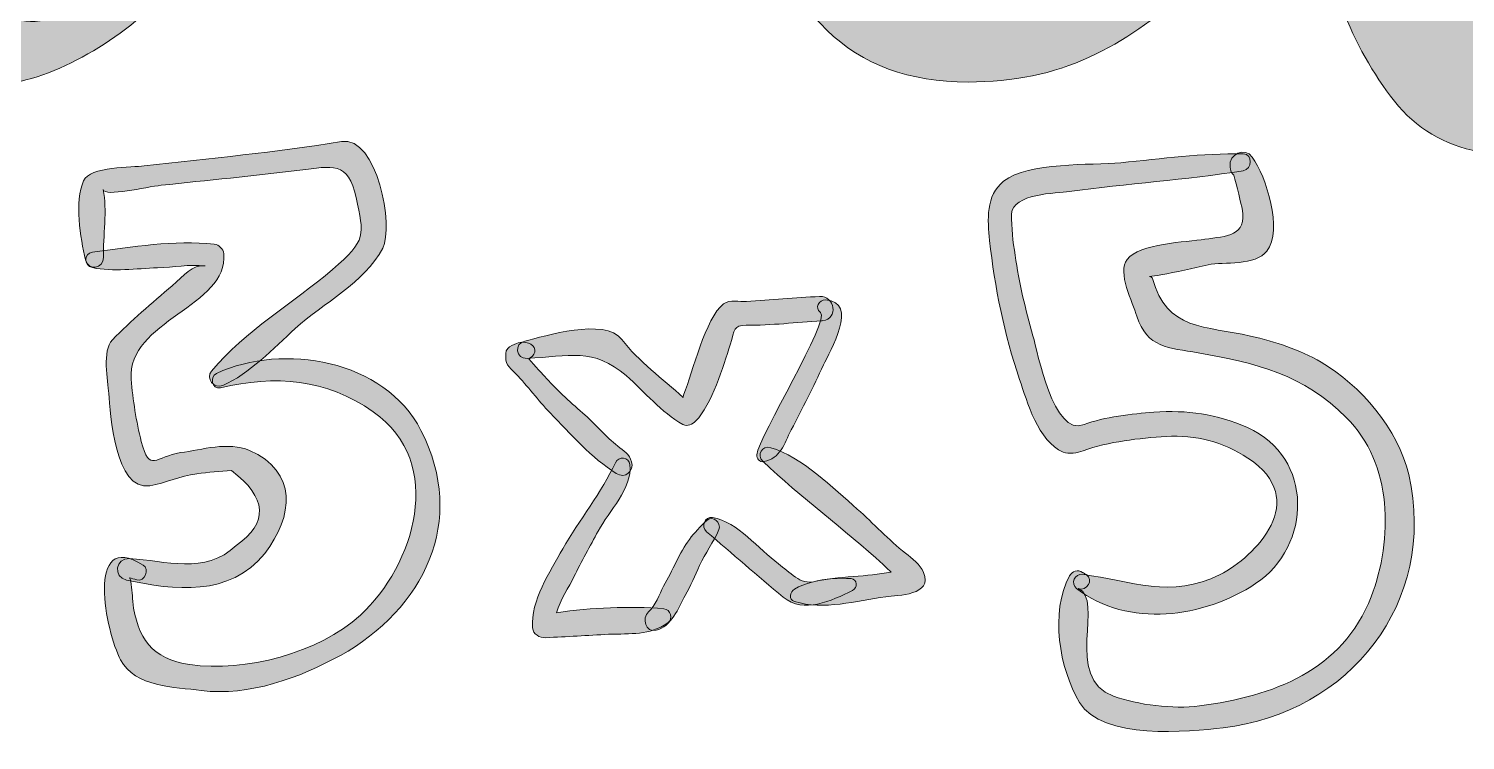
# Model space of a CAD drawing. Header units: inches. Extents: x 28 to 600, y -597 to -153.
# Drawn here: x 256.9 to 435.9, y -596.9 to -508.2 of the extents above; entities that cross this region are included whole.
import ezdxf

# ---------------------------------------------------------------- set-up
doc = ezdxf.new("R2010")
doc.units = ezdxf.units.IN
doc.header["$MEASUREMENT"] = 0
doc.layers.add('Layer 1', color=7, linetype='Continuous')

# ---------------------------------------------------------------- blocks, each defined once
blk = doc.blocks.new('block 3')
at = {"layer": 'Layer 1', "true_color": 0x273883}
h = blk.add_hatch(color=177, dxfattribs=at)
h.dxf.hatch_style = 2
edge = h.paths.add_edge_path()
edge.add_spline(control_points=[(295.83, -522.29), (287.72, -523.63), (279.41, -524.4), (271.24, -525.34), (269.85, -525.49), (264.43, -525.42), (263.69, -527.18), (262.58, -529.8), (263.26, -534.3), (263.94, -537.03), (264.29, -538.43), (266.18, -538.18), (266.16, -536.74), (266.11, -534.14), (266.68, -530.77), (266.14, -528.28), (266.35, -529.22), (271.47, -527.96), (273.37, -527.75), (279.14, -527.12), (284.9, -526.58), (290.65, -525.86), (294.68, -525.36), (296.7, -524.72), (297.66, -529.27), (298.64, -533.97), (299.04, -534.55), (294.73, -538.24), (289.82, -542.45), (283.82, -545.9), (279.65, -550.9), (278.88, -551.82), (279.98, -553.16), (281.04, -552.7), (284.32, -551.3), (287.44, -548.01), (290.07, -545.61), (293.56, -542.41), (298.71, -539.94), (300.99, -535.58), (302.37, -532.95), (300.35, -521.55), (295.83, -522.29)], knot_values=[0, 0, 0, 0, 1, 1, 1, 2, 2, 2, 3, 3, 3, 4, 4, 4, 5, 5, 5, 6, 6, 6, 7, 7, 7, 8, 8, 8, 9, 9, 9, 10, 10, 10, 11, 11, 11, 12, 12, 12, 13, 13, 13, 14, 14, 14, 14], degree=3, periodic=1)
h = blk.add_hatch(color=177, dxfattribs=at)
h.dxf.hatch_style = 2
edge = h.paths.add_edge_path()
edge.add_spline(control_points=[(284.37, -560.8), (281.75, -559.68), (278.44, -560.71), (275.79, -561.08), (272.65, -561.52), (271.93, -563.72), (270.89, -559.69), (270.25, -557.17), (269.84, -554.51), (269.63, -551.92), (269.04, -544.71), (281.85, -542.77), (281.17, -536.28), (281.11, -535.68), (280.59, -535.15), (279.99, -535.09), (274.92, -534.57), (269.8, -535.42), (264.79, -536.09), (263.67, -536.24), (263.74, -537.79), (264.79, -538.01), (267.4, -538.55), (270.25, -538.11), (272.91, -538.04), (274.93, -537.98), (276.8, -537.57), (278.85, -537.8), (277.17, -537.61), (276.26, -538.97), (274.74, -540.26), (272.2, -542.43), (269.61, -544.61), (267.28, -547.01), (265.97, -548.36), (266.73, -552.1), (266.85, -553.72), (267.03, -556.09), (267.57, -565.94), (271.95, -565.21), (273.96, -564.87), (275.73, -563.97), (277.8, -563.72), (279.24, -563.51), (280.69, -563.38), (282.15, -563.32), (286.57, -566.7), (286.76, -569.82), (282.73, -572.66), (278.76, -576.37), (273.95, -574.51), (269.42, -574.29), (267.68, -574.2), (267.33, -576.6), (269.05, -576.97), (274.89, -578.23), (281.99, -579.09), (286.27, -573.64), (289.88, -569.05), (290.39, -563.37), (284.37, -560.8)], knot_values=[0, 0, 0, 0, 1, 1, 1, 2, 2, 2, 3, 3, 3, 4, 4, 4, 5, 5, 5, 6, 6, 6, 7, 7, 7, 8, 8, 8, 9, 9, 9, 10, 10, 10, 11, 11, 11, 12, 12, 12, 13, 13, 13, 14, 14, 14, 15, 15, 15, 16, 16, 16, 17, 17, 17, 18, 18, 18, 19, 19, 19, 20, 20, 20, 20], degree=3, periodic=1)
h = blk.add_hatch(color=177, dxfattribs=at)
h.dxf.hatch_style = 2
edge = h.paths.add_edge_path()
edge.add_spline(control_points=[(305.75, -558.3), (301.2, -549.47), (288.57, -547.35), (280.28, -551.2), (279.36, -551.62), (279.7, -553.24), (280.77, -552.99), (287.58, -551.4), (293.9, -551.83), (299.81, -555.99), (308.91, -562.4), (304.92, -575.14), (298.2, -581.33), (293.01, -586.11), (283.77, -588.46), (276.94, -587.5), (272.23, -586.85), (270.36, -584.16), (269.82, -579.63), (269.79, -578.68), (269.69, -577.73), (269.51, -576.8), (269.5, -576.76), (269.45, -576.72), (269.42, -576.69), (269.67, -576.76), (269.95, -576.84), (270.34, -576.94), (271.33, -577.2), (271.97, -575.63), (271.11, -575.09), (263.82, -570.53), (266.5, -583.55), (268.3, -586.9), (270.15, -590.35), (275.03, -590.3), (278.37, -590.73), (284.32, -591.5), (290.63, -589.15), (295.7, -586.36), (306.06, -580.65), (311.57, -569.59), (305.75, -558.3)], knot_values=[0, 0, 0, 0, 1, 1, 1, 2, 2, 2, 3, 3, 3, 4, 4, 4, 5, 5, 5, 6, 6, 6, 7, 7, 7, 8, 8, 8, 9, 9, 9, 10, 10, 10, 11, 11, 11, 12, 12, 12, 13, 13, 13, 14, 14, 14, 14], degree=3, periodic=1)
at = {"layer": 'Layer 1', "lineweight": 0}
for points, knots in [([(295.83, -522.29), (287.72, -523.63), (279.41, -524.4), (271.24, -525.34), (269.85, -525.49), (264.43, -525.42), (263.69, -527.18), (262.58, -529.8), (263.26, -534.3), (263.94, -537.03), (264.29, -538.43), (266.18, -538.18), (266.16, -536.74), (266.11, -534.14), (266.68, -530.77), (266.14, -528.28), (266.35, -529.22), (271.47, -527.96), (273.37, -527.75), (279.14, -527.12), (284.9, -526.58), (290.65, -525.86), (294.68, -525.36), (296.7, -524.72), (297.66, -529.27), (298.64, -533.97), (299.04, -534.55), (294.73, -538.24), (289.82, -542.45), (283.82, -545.9), (279.65, -550.9), (278.88, -551.82), (279.98, -553.16), (281.04, -552.7), (284.32, -551.3), (287.44, -548.01), (290.07, -545.61), (293.56, -542.41), (298.71, -539.94), (300.99, -535.58), (302.37, -532.95), (300.35, -521.55), (295.83, -522.29)], [0, 0, 0, 0, 1, 1, 1, 2, 2, 2, 3, 3, 3, 4, 4, 4, 5, 5, 5, 6, 6, 6, 7, 7, 7, 8, 8, 8, 9, 9, 9, 10, 10, 10, 11, 11, 11, 12, 12, 12, 13, 13, 13, 14, 14, 14, 14]), ([(284.37, -560.8), (281.75, -559.68), (278.44, -560.71), (275.79, -561.08), (272.65, -561.52), (271.93, -563.72), (270.89, -559.69), (270.25, -557.17), (269.84, -554.51), (269.63, -551.92), (269.04, -544.71), (281.85, -542.77), (281.17, -536.28), (281.11, -535.68), (280.59, -535.15), (279.99, -535.09), (274.92, -534.57), (269.8, -535.42), (264.79, -536.09), (263.67, -536.24), (263.74, -537.79), (264.79, -538.01), (267.4, -538.55), (270.25, -538.11), (272.91, -538.04), (274.93, -537.98), (276.8, -537.57), (278.85, -537.8), (277.17, -537.61), (276.26, -538.97), (274.74, -540.26), (272.2, -542.43), (269.61, -544.61), (267.28, -547.01), (265.97, -548.36), (266.73, -552.1), (266.85, -553.72), (267.03, -556.09), (267.57, -565.94), (271.95, -565.21), (273.96, -564.87), (275.73, -563.97), (277.8, -563.72), (279.24, -563.51), (280.69, -563.38), (282.15, -563.32), (286.57, -566.7), (286.76, -569.82), (282.73, -572.66), (278.76, -576.37), (273.95, -574.51), (269.42, -574.29), (267.68, -574.2), (267.33, -576.6), (269.05, -576.97), (274.89, -578.23), (281.99, -579.09), (286.27, -573.64), (289.88, -569.05), (290.39, -563.37), (284.37, -560.8)], [0, 0, 0, 0, 1, 1, 1, 2, 2, 2, 3, 3, 3, 4, 4, 4, 5, 5, 5, 6, 6, 6, 7, 7, 7, 8, 8, 8, 9, 9, 9, 10, 10, 10, 11, 11, 11, 12, 12, 12, 13, 13, 13, 14, 14, 14, 15, 15, 15, 16, 16, 16, 17, 17, 17, 18, 18, 18, 19, 19, 19, 20, 20, 20, 20]), ([(305.75, -558.3), (301.2, -549.47), (288.57, -547.35), (280.28, -551.2), (279.36, -551.62), (279.7, -553.24), (280.77, -552.99), (287.58, -551.4), (293.9, -551.83), (299.81, -555.99), (308.91, -562.4), (304.92, -575.14), (298.2, -581.33), (293.01, -586.11), (283.77, -588.46), (276.94, -587.5), (272.23, -586.85), (270.36, -584.16), (269.82, -579.63), (269.79, -578.68), (269.69, -577.73), (269.51, -576.8), (269.5, -576.76), (269.45, -576.72), (269.42, -576.69), (269.67, -576.76), (269.95, -576.84), (270.34, -576.94), (271.33, -577.2), (271.97, -575.63), (271.11, -575.09), (263.82, -570.53), (266.5, -583.55), (268.3, -586.9), (270.15, -590.35), (275.03, -590.3), (278.37, -590.73), (284.32, -591.5), (290.63, -589.15), (295.7, -586.36), (306.06, -580.65), (311.57, -569.59), (305.75, -558.3)], [0, 0, 0, 0, 1, 1, 1, 2, 2, 2, 3, 3, 3, 4, 4, 4, 5, 5, 5, 6, 6, 6, 7, 7, 7, 8, 8, 8, 9, 9, 9, 10, 10, 10, 11, 11, 11, 12, 12, 12, 13, 13, 13, 14, 14, 14, 14])]:
    blk.add_open_spline(points, degree=3, knots=knots, dxfattribs=at)
blk = doc.blocks.new('block 4')
at = {"layer": 'Layer 1', "true_color": 0x273883}
h = blk.add_hatch(color=177, dxfattribs=at)
h.dxf.hatch_style = 2
edge = h.paths.add_edge_path()
edge.add_spline(control_points=[(408.78, -557.96), (404.91, -556.24), (401.27, -555.75), (397.09, -556.04), (394.49, -556.21), (390.87, -556.63), (388.42, -557.59), (384.55, -559.1), (382.63, -548.6), (382.04, -546.52), (381.09, -543.17), (380.29, -539.91), (379.82, -536.46), (379.52, -534.76), (379.37, -533.04), (379.37, -531.31), (379.43, -528.77), (385.02, -528.73), (386.54, -528.52), (393.75, -527.54), (401.07, -527.08), (408.24, -525.93), (409.37, -525.75), (409.48, -523.86), (408.25, -523.83), (403.13, -523.73), (398.08, -524.44), (393, -524.93), (389.21, -525.29), (381.53, -524.79), (378.37, -527.25), (376.14, -528.98), (376.37, -532.13), (376.63, -534.61), (377.24, -540.42), (378.49, -546.4), (380.37, -551.94), (381.31, -554.72), (382.65, -559.68), (385.8, -561.01), (386.53, -561.32), (387.59, -561.11), (388.3, -560.85), (391.41, -559.7), (395.34, -559.27), (398.64, -559.07), (402.3, -558.84), (405.72, -559.73), (408.81, -561.75), (416.79, -566.96), (409.73, -574.04), (405.36, -576.27), (399.23, -579.39), (394.3, -577.06), (388.22, -576.25), (387.23, -576.12), (386.69, -577.41), (387.48, -578.03), (393.87, -582.98), (403.37, -581.68), (409.79, -577.41), (416.81, -572.74), (417.08, -561.64), (408.78, -557.96)], knot_values=[0, 0, 0, 0, 1, 1, 1, 2, 2, 2, 3, 3, 3, 4, 4, 4, 5, 5, 5, 6, 6, 6, 7, 7, 7, 8, 8, 8, 9, 9, 9, 10, 10, 10, 11, 11, 11, 12, 12, 12, 13, 13, 13, 14, 14, 14, 15, 15, 15, 16, 16, 16, 17, 17, 17, 18, 18, 18, 19, 19, 19, 20, 20, 20, 21, 21, 21, 21], degree=3, periodic=1)
h = blk.add_hatch(color=177, dxfattribs=at)
h.dxf.hatch_style = 2
edge = h.paths.add_edge_path()
edge.add_spline(control_points=[(428.87, -563.8), (427.6, -558.21), (422.85, -552.63), (417.97, -549.8), (415.18, -548.18), (412.28, -547.27), (409.16, -546.54), (403.56, -545.25), (398.66, -545.9), (396.94, -539.35), (396.9, -539.22), (396.75, -539.15), (396.55, -539.12), (396.91, -539.07), (397.37, -539.01), (397.96, -538.91), (399.95, -538.59), (401.9, -538.05), (403.87, -537.66), (405.83, -537.27), (409.77, -537.8), (411.2, -535.94), (413.24, -533.29), (411.1, -526.65), (409.38, -524.22), (408.48, -522.95), (406.37, -523.87), (406.6, -525.38), (406.61, -525.48), (406.63, -525.58), (406.64, -525.68), (406.7, -526.04), (406.86, -526.29), (407.06, -526.5), (407.4, -527.55), (408.05, -530.38), (408.1, -530.63), (408.76, -534.15), (406.16, -534.06), (403.46, -534.48), (401.16, -534.82), (395.29, -535), (393.76, -536.98), (392.52, -538.61), (394.45, -542.37), (394.99, -544.05), (396.25, -548.04), (398.93, -547.99), (402.63, -548.63), (409.83, -549.87), (415.8, -551.36), (421.09, -556.68), (426.88, -562.49), (426.95, -571.85), (424.19, -579.04), (420.62, -588.28), (411.98, -591.45), (402.81, -592.65), (399.45, -593.08), (395.15, -592.54), (392.07, -591.43), (385.79, -589.18), (391, -579.32), (387.67, -578.02), (388.7, -578.42), (389.69, -576.9), (388.68, -576.29), (388.52, -576.2), (388.37, -576.11), (388.22, -576.01), (387.6, -575.64), (386.96, -575.8), (386.61, -576.44), (384.12, -581.02), (385.32, -587.96), (387.85, -592.23), (390.64, -596.94), (401.48, -595.89), (405.73, -595.38), (421.49, -593.5), (432.49, -579.81), (428.87, -563.8)], knot_values=[0, 0, 0, 0, 1, 1, 1, 2, 2, 2, 3, 3, 3, 4, 4, 4, 5, 5, 5, 6, 6, 6, 7, 7, 7, 8, 8, 8, 9, 9, 9, 10, 10, 10, 11, 11, 11, 12, 12, 12, 13, 13, 13, 14, 14, 14, 15, 15, 15, 16, 16, 16, 17, 17, 17, 18, 18, 18, 19, 19, 19, 20, 20, 20, 21, 21, 21, 22, 22, 22, 23, 23, 23, 24, 24, 24, 25, 25, 25, 26, 26, 26, 27, 27, 27, 27], degree=3, periodic=1)
at = {"layer": 'Layer 1', "lineweight": 0}
for points, knots in [([(408.78, -557.96), (404.91, -556.24), (401.27, -555.75), (397.09, -556.04), (394.49, -556.21), (390.87, -556.63), (388.42, -557.59), (384.55, -559.1), (382.63, -548.6), (382.04, -546.52), (381.09, -543.17), (380.29, -539.91), (379.82, -536.46), (379.52, -534.76), (379.37, -533.04), (379.37, -531.31), (379.43, -528.77), (385.02, -528.73), (386.54, -528.52), (393.75, -527.54), (401.07, -527.08), (408.24, -525.93), (409.37, -525.75), (409.48, -523.86), (408.25, -523.83), (403.13, -523.73), (398.08, -524.44), (393, -524.93), (389.21, -525.29), (381.53, -524.79), (378.37, -527.25), (376.14, -528.98), (376.37, -532.13), (376.63, -534.61), (377.24, -540.42), (378.49, -546.4), (380.37, -551.94), (381.31, -554.72), (382.65, -559.68), (385.8, -561.01), (386.53, -561.32), (387.59, -561.11), (388.3, -560.85), (391.41, -559.7), (395.34, -559.27), (398.64, -559.07), (402.3, -558.84), (405.72, -559.73), (408.81, -561.75), (416.79, -566.96), (409.73, -574.04), (405.36, -576.27), (399.23, -579.39), (394.3, -577.06), (388.22, -576.25), (387.23, -576.12), (386.69, -577.41), (387.48, -578.03), (393.87, -582.98), (403.37, -581.68), (409.79, -577.41), (416.81, -572.74), (417.08, -561.64), (408.78, -557.96)], [0, 0, 0, 0, 1, 1, 1, 2, 2, 2, 3, 3, 3, 4, 4, 4, 5, 5, 5, 6, 6, 6, 7, 7, 7, 8, 8, 8, 9, 9, 9, 10, 10, 10, 11, 11, 11, 12, 12, 12, 13, 13, 13, 14, 14, 14, 15, 15, 15, 16, 16, 16, 17, 17, 17, 18, 18, 18, 19, 19, 19, 20, 20, 20, 21, 21, 21, 21]), ([(428.87, -563.8), (427.6, -558.21), (422.85, -552.63), (417.97, -549.8), (415.18, -548.18), (412.28, -547.27), (409.16, -546.54), (403.56, -545.25), (398.66, -545.9), (396.94, -539.35), (396.9, -539.22), (396.75, -539.15), (396.55, -539.12), (396.91, -539.07), (397.37, -539.01), (397.96, -538.91), (399.95, -538.59), (401.9, -538.05), (403.87, -537.66), (405.83, -537.27), (409.77, -537.8), (411.2, -535.94), (413.24, -533.29), (411.1, -526.65), (409.38, -524.22), (408.48, -522.95), (406.37, -523.87), (406.6, -525.38), (406.61, -525.48), (406.63, -525.58), (406.64, -525.68), (406.7, -526.04), (406.86, -526.29), (407.06, -526.5), (407.4, -527.55), (408.05, -530.38), (408.1, -530.63), (408.76, -534.15), (406.16, -534.06), (403.46, -534.48), (401.16, -534.82), (395.29, -535), (393.76, -536.98), (392.52, -538.61), (394.45, -542.37), (394.99, -544.05), (396.25, -548.04), (398.93, -547.99), (402.63, -548.63), (409.83, -549.87), (415.8, -551.36), (421.09, -556.68), (426.88, -562.49), (426.95, -571.85), (424.19, -579.04), (420.62, -588.28), (411.98, -591.45), (402.81, -592.65), (399.45, -593.08), (395.15, -592.54), (392.07, -591.43), (385.79, -589.18), (391, -579.32), (387.67, -578.02), (388.7, -578.42), (389.69, -576.9), (388.68, -576.29), (388.52, -576.2), (388.37, -576.11), (388.22, -576.01), (387.6, -575.64), (386.96, -575.8), (386.61, -576.44), (384.12, -581.02), (385.32, -587.96), (387.85, -592.23), (390.64, -596.94), (401.48, -595.89), (405.73, -595.38), (421.49, -593.5), (432.49, -579.81), (428.87, -563.8)], [0, 0, 0, 0, 1, 1, 1, 2, 2, 2, 3, 3, 3, 4, 4, 4, 5, 5, 5, 6, 6, 6, 7, 7, 7, 8, 8, 8, 9, 9, 9, 10, 10, 10, 11, 11, 11, 12, 12, 12, 13, 13, 13, 14, 14, 14, 15, 15, 15, 16, 16, 16, 17, 17, 17, 18, 18, 18, 19, 19, 19, 20, 20, 20, 21, 21, 21, 22, 22, 22, 23, 23, 23, 24, 24, 24, 25, 25, 25, 26, 26, 26, 27, 27, 27, 27])]:
    blk.add_open_spline(points, degree=3, knots=knots, dxfattribs=at)
blk = doc.blocks.new('block 5')
at = {"layer": 'Layer 1', "true_color": 0x273883}
h = blk.add_hatch(color=177, dxfattribs=at)
h.dxf.hatch_style = 2
edge = h.paths.add_edge_path()
edge.add_spline(control_points=[(355.44, -541.61), (352.39, -541.76), (349.36, -542.05), (346.31, -542.23), (345.47, -542.28), (344.24, -541.94), (343.48, -542.53), (341.17, -544.32), (339.63, -551.08), (338.52, -553.79), (338.47, -553.94), (338.45, -554.06), (338.43, -554.19), (335.89, -551.9), (332.88, -549.68), (330.78, -546.98), (328.6, -544.17), (321.15, -546.6), (318.7, -547.17), (317.34, -547.49), (317.56, -549.41), (318.98, -549.33), (324.2, -549.05), (327.26, -547.95), (331.34, -551.48), (333.66, -553.49), (335.67, -556.07), (338.41, -557.55), (338.99, -557.87), (339.61, -557.53), (340.01, -557.13), (342, -555.12), (343.45, -550.27), (344.29, -547.63), (344.89, -545.74), (344.68, -545.18), (346.3, -545.19), (349.41, -545.21), (352.55, -544.85), (355.66, -544.63), (355.67, -544.63), (355.68, -544.63), (355.69, -544.63), (355.74, -544.63), (355.79, -544.62), (355.84, -544.62), (357.8, -544.38), (357.37, -541.52), (355.44, -541.61)], knot_values=[0, 0, 0, 0, 1, 1, 1, 2, 2, 2, 3, 3, 3, 4, 4, 4, 5, 5, 5, 6, 6, 6, 7, 7, 7, 8, 8, 8, 9, 9, 9, 10, 10, 10, 11, 11, 11, 12, 12, 12, 13, 13, 13, 14, 14, 14, 15, 15, 15, 16, 16, 16, 16], degree=3, periodic=1)
h = blk.add_hatch(color=177, dxfattribs=at)
h.dxf.hatch_style = 2
edge = h.paths.add_edge_path()
edge.add_spline(control_points=[(356.19, -542.04), (355.37, -542), (354.77, -543.05), (355.54, -543.6), (356.82, -544.53), (347.85, -559.06), (347.62, -561.34), (347.58, -561.81), (347.97, -562.3), (348.48, -562.2), (350.6, -561.79), (350.98, -560.03), (351.91, -558.23), (353.29, -555.57), (354.66, -552.87), (355.92, -550.15), (356.68, -548.5), (360.44, -542.25), (356.19, -542.04)], knot_values=[0, 0, 0, 0, 1, 1, 1, 2, 2, 2, 3, 3, 3, 4, 4, 4, 5, 5, 5, 6, 6, 6, 6], degree=3, periodic=1)
h = blk.add_hatch(color=177, dxfattribs=at)
h.dxf.hatch_style = 2
edge = h.paths.add_edge_path()
edge.add_spline(control_points=[(332, -562.21), (331.73, -561.24), (331.05, -560.87), (330.27, -560.26), (328.82, -559.1), (327.6, -557.61), (326.21, -556.4), (324.54, -554.96), (322.83, -553.44), (321.37, -551.78), (321.08, -551.45), (319.85, -550.19), (319.2, -549.37), (319.26, -549.34), (319.32, -549.3), (319.38, -549.27), (320.24, -548.78), (320.09, -547.67), (319.14, -547.42), (318.23, -547.19), (317.98, -547.35), (317.07, -547.71), (316.7, -547.86), (316.33, -548.28), (316.31, -548.7), (316.26, -550.06), (316.6, -550.29), (317.57, -551.27), (319.07, -552.78), (320.34, -554.57), (321.84, -556.11), (324.39, -558.74), (326.99, -561.74), (330.1, -563.68), (331.21, -564.36), (332.35, -563.42), (332, -562.21)], knot_values=[0, 0, 0, 0, 1, 1, 1, 2, 2, 2, 3, 3, 3, 4, 4, 4, 5, 5, 5, 6, 6, 6, 7, 7, 7, 8, 8, 8, 9, 9, 9, 10, 10, 10, 11, 11, 11, 12, 12, 12, 12], degree=3, periodic=1)
h = blk.add_hatch(color=177, dxfattribs=at)
h.dxf.hatch_style = 2
edge = h.paths.add_edge_path()
edge.add_spline(control_points=[(368.41, -576.02), (367.99, -575.02), (366.97, -574.27), (366.15, -573.62), (364.05, -571.96), (362.17, -569.9), (360.14, -568.13), (357.17, -565.54), (353.2, -561.58), (349.36, -560.46), (348.26, -560.14), (347.55, -561.36), (348.37, -562.15), (353.11, -566.72), (358.51, -570.56), (363.36, -575.04), (363.67, -575.38), (364.03, -575.67), (364.38, -575.96), (363.59, -576.07), (362.81, -576.2), (362.05, -576.3), (359.02, -576.68), (354.98, -576.55), (352.31, -578.1), (351.77, -578.42), (351.53, -579.4), (352.31, -579.64), (355.98, -580.76), (360, -579.55), (363.69, -579.06), (365.15, -578.86), (369.61, -578.87), (368.41, -576.02)], knot_values=[0, 0, 0, 0, 1, 1, 1, 2, 2, 2, 3, 3, 3, 4, 4, 4, 5, 5, 5, 6, 6, 6, 7, 7, 7, 8, 8, 8, 9, 9, 9, 10, 10, 10, 11, 11, 11, 11], degree=3, periodic=1)
h = blk.add_hatch(color=177, dxfattribs=at)
h.dxf.hatch_style = 2
edge = h.paths.add_edge_path()
edge.add_spline(control_points=[(336.04, -580.54), (331.73, -580.19), (327.02, -580.4), (322.65, -581.03), (323.07, -579.47), (324.25, -577.75), (324.82, -576.56), (325.75, -574.62), (326.84, -572.76), (327.84, -570.86), (329.18, -568.35), (332.13, -565.57), (331.8, -562.57), (331.69, -561.6), (330.37, -561.5), (329.99, -562.33), (328.29, -566), (325.46, -569.51), (323.43, -573.07), (321.83, -575.87), (319.4, -579.59), (319.66, -582.9), (319.73, -583.74), (320.53, -584.18), (321.29, -584.15), (323.9, -584.03), (326.52, -583.85), (329.14, -583.73), (331.89, -583.61), (334.2, -583.9), (336.52, -582.31), (337.22, -581.83), (336.89, -580.61), (336.04, -580.54)], knot_values=[0, 0, 0, 0, 1, 1, 1, 2, 2, 2, 3, 3, 3, 4, 4, 4, 5, 5, 5, 6, 6, 6, 7, 7, 7, 8, 8, 8, 9, 9, 9, 10, 10, 10, 11, 11, 11, 11], degree=3, periodic=1)
h = blk.add_hatch(color=177, dxfattribs=at)
h.dxf.hatch_style = 2
edge = h.paths.add_edge_path()
edge.add_spline(control_points=[(341.39, -569.52), (339.71, -571.05), (338.53, -572.63), (337.57, -574.68), (337.08, -575.73), (336.52, -576.72), (335.98, -577.74), (335.47, -578.72), (334.97, -580.2), (334.12, -580.94), (333.25, -581.7), (333.73, -583.56), (335.07, -583.23), (336.98, -582.76), (337.84, -580.46), (338.69, -578.88), (339.34, -577.66), (339.93, -576.43), (340.47, -575.16), (341.15, -573.58), (342.25, -572.28), (342.89, -570.68), (343.22, -569.82), (342.14, -568.84), (341.39, -569.52)], knot_values=[0, 0, 0, 0, 1, 1, 1, 2, 2, 2, 3, 3, 3, 4, 4, 4, 5, 5, 5, 6, 6, 6, 7, 7, 7, 8, 8, 8, 8], degree=3, periodic=1)
h = blk.add_hatch(color=177, dxfattribs=at)
h.dxf.hatch_style = 2
edge = h.paths.add_edge_path()
edge.add_spline(control_points=[(359.37, -576.79), (357.79, -576.68), (356.37, -576.77), (354.83, -577.16), (353.08, -577.59), (351.69, -575.96), (350.31, -574.94), (347.88, -573.13), (345.22, -569.72), (342.1, -569.16), (341.07, -568.98), (340.64, -570.33), (341.36, -570.94), (344.55, -573.65), (347.68, -576.43), (350.91, -579.09), (353.49, -581.22), (356.87, -579.56), (359.56, -578.25), (360.19, -577.94), (360.16, -576.85), (359.37, -576.79)], knot_values=[0, 0, 0, 0, 1, 1, 1, 2, 2, 2, 3, 3, 3, 4, 4, 4, 5, 5, 5, 6, 6, 6, 7, 7, 7, 7], degree=3, periodic=1)
at = {"layer": 'Layer 1', "lineweight": 0}
for points, knots in [([(355.44, -541.61), (352.39, -541.76), (349.36, -542.05), (346.31, -542.23), (345.47, -542.28), (344.24, -541.94), (343.48, -542.53), (341.17, -544.32), (339.63, -551.08), (338.52, -553.79), (338.47, -553.94), (338.45, -554.06), (338.43, -554.19), (335.89, -551.9), (332.88, -549.68), (330.78, -546.98), (328.6, -544.17), (321.15, -546.6), (318.7, -547.17), (317.34, -547.49), (317.56, -549.41), (318.98, -549.33), (324.2, -549.05), (327.26, -547.95), (331.34, -551.48), (333.66, -553.49), (335.67, -556.07), (338.41, -557.55), (338.99, -557.87), (339.61, -557.53), (340.01, -557.13), (342, -555.12), (343.45, -550.27), (344.29, -547.63), (344.89, -545.74), (344.68, -545.18), (346.3, -545.19), (349.41, -545.21), (352.55, -544.85), (355.66, -544.63), (355.67, -544.63), (355.68, -544.63), (355.69, -544.63), (355.74, -544.63), (355.79, -544.62), (355.84, -544.62), (357.8, -544.38), (357.37, -541.52), (355.44, -541.61)], [0, 0, 0, 0, 1, 1, 1, 2, 2, 2, 3, 3, 3, 4, 4, 4, 5, 5, 5, 6, 6, 6, 7, 7, 7, 8, 8, 8, 9, 9, 9, 10, 10, 10, 11, 11, 11, 12, 12, 12, 13, 13, 13, 14, 14, 14, 15, 15, 15, 16, 16, 16, 16]), ([(356.19, -542.04), (355.37, -542), (354.77, -543.05), (355.54, -543.6), (356.82, -544.53), (347.85, -559.06), (347.62, -561.34), (347.58, -561.81), (347.97, -562.3), (348.48, -562.2), (350.6, -561.79), (350.98, -560.03), (351.91, -558.23), (353.29, -555.57), (354.66, -552.87), (355.92, -550.15), (356.68, -548.5), (360.44, -542.25), (356.19, -542.04)], [0, 0, 0, 0, 1, 1, 1, 2, 2, 2, 3, 3, 3, 4, 4, 4, 5, 5, 5, 6, 6, 6, 6]), ([(332, -562.21), (331.73, -561.24), (331.05, -560.87), (330.27, -560.26), (328.82, -559.1), (327.6, -557.61), (326.21, -556.4), (324.54, -554.96), (322.83, -553.44), (321.37, -551.78), (321.08, -551.45), (319.85, -550.19), (319.2, -549.37), (319.26, -549.34), (319.32, -549.3), (319.38, -549.27), (320.24, -548.78), (320.09, -547.67), (319.14, -547.42), (318.23, -547.19), (317.98, -547.35), (317.07, -547.71), (316.7, -547.86), (316.33, -548.28), (316.31, -548.7), (316.26, -550.06), (316.6, -550.29), (317.57, -551.27), (319.07, -552.78), (320.34, -554.57), (321.84, -556.11), (324.39, -558.74), (326.99, -561.74), (330.1, -563.68), (331.21, -564.36), (332.35, -563.42), (332, -562.21)], [0, 0, 0, 0, 1, 1, 1, 2, 2, 2, 3, 3, 3, 4, 4, 4, 5, 5, 5, 6, 6, 6, 7, 7, 7, 8, 8, 8, 9, 9, 9, 10, 10, 10, 11, 11, 11, 12, 12, 12, 12]), ([(368.41, -576.02), (367.99, -575.02), (366.97, -574.27), (366.15, -573.62), (364.05, -571.96), (362.17, -569.9), (360.14, -568.13), (357.17, -565.54), (353.2, -561.58), (349.36, -560.46), (348.26, -560.14), (347.55, -561.36), (348.37, -562.15), (353.11, -566.72), (358.51, -570.56), (363.36, -575.04), (363.67, -575.38), (364.03, -575.67), (364.38, -575.96), (363.59, -576.07), (362.81, -576.2), (362.05, -576.3), (359.02, -576.68), (354.98, -576.55), (352.31, -578.1), (351.77, -578.42), (351.53, -579.4), (352.31, -579.64), (355.98, -580.76), (360, -579.55), (363.69, -579.06), (365.15, -578.86), (369.61, -578.87), (368.41, -576.02)], [0, 0, 0, 0, 1, 1, 1, 2, 2, 2, 3, 3, 3, 4, 4, 4, 5, 5, 5, 6, 6, 6, 7, 7, 7, 8, 8, 8, 9, 9, 9, 10, 10, 10, 11, 11, 11, 11]), ([(336.04, -580.54), (331.73, -580.19), (327.02, -580.4), (322.65, -581.03), (323.07, -579.47), (324.25, -577.75), (324.82, -576.56), (325.75, -574.62), (326.84, -572.76), (327.84, -570.86), (329.18, -568.35), (332.13, -565.57), (331.8, -562.57), (331.69, -561.6), (330.37, -561.5), (329.99, -562.33), (328.29, -566), (325.46, -569.51), (323.43, -573.07), (321.83, -575.87), (319.4, -579.59), (319.66, -582.9), (319.73, -583.74), (320.53, -584.18), (321.29, -584.15), (323.9, -584.03), (326.52, -583.85), (329.14, -583.73), (331.89, -583.61), (334.2, -583.9), (336.52, -582.31), (337.22, -581.83), (336.89, -580.61), (336.04, -580.54)], [0, 0, 0, 0, 1, 1, 1, 2, 2, 2, 3, 3, 3, 4, 4, 4, 5, 5, 5, 6, 6, 6, 7, 7, 7, 8, 8, 8, 9, 9, 9, 10, 10, 10, 11, 11, 11, 11]), ([(341.39, -569.52), (339.71, -571.05), (338.53, -572.63), (337.57, -574.68), (337.08, -575.73), (336.52, -576.72), (335.98, -577.74), (335.47, -578.72), (334.97, -580.2), (334.12, -580.94), (333.25, -581.7), (333.73, -583.56), (335.07, -583.23), (336.98, -582.76), (337.84, -580.46), (338.69, -578.88), (339.34, -577.66), (339.93, -576.43), (340.47, -575.16), (341.15, -573.58), (342.25, -572.28), (342.89, -570.68), (343.22, -569.82), (342.14, -568.84), (341.39, -569.52)], [0, 0, 0, 0, 1, 1, 1, 2, 2, 2, 3, 3, 3, 4, 4, 4, 5, 5, 5, 6, 6, 6, 7, 7, 7, 8, 8, 8, 8]), ([(359.37, -576.79), (357.79, -576.68), (356.37, -576.77), (354.83, -577.16), (353.08, -577.59), (351.69, -575.96), (350.31, -574.94), (347.88, -573.13), (345.22, -569.72), (342.1, -569.16), (341.07, -568.98), (340.64, -570.33), (341.36, -570.94), (344.55, -573.65), (347.68, -576.43), (350.91, -579.09), (353.49, -581.22), (356.87, -579.56), (359.56, -578.25), (360.19, -577.94), (360.16, -576.85), (359.37, -576.79)], [0, 0, 0, 0, 1, 1, 1, 2, 2, 2, 3, 3, 3, 4, 4, 4, 5, 5, 5, 6, 6, 6, 7, 7, 7, 7])]:
    blk.add_open_spline(points, degree=3, knots=knots, dxfattribs=at)
blk = doc.blocks.new('block 2')
at = {"layer": 'Layer 1'}
for name in ['block 3', 'block 4', 'block 5']:
    blk.add_blockref(name, (0, 0), dxfattribs=at)
blk = doc.blocks.new('block 8')
at = {"layer": 'Layer 1', "true_color": 0xec008b}
h = blk.add_hatch(color=230, dxfattribs=at)
h.dxf.hatch_style = 2
edge = h.paths.add_edge_path()
edge.add_spline(control_points=[(484.88, -455.1), (482.99, -454.61), (481.74, -455.15), (481.11, -456.71), (473.98, -476.69), (467.65, -491.03), (462.1, -499.74), (456.54, -508.45), (451.88, -513.06), (448.11, -513.54), (444.34, -514.03), (441.36, -511.2), (439.15, -505.03), (436.96, -498.86), (435.75, -490.88), (435.54, -481.09), (435.33, -471.3), (436.01, -460.53), (437.58, -448.78), (439.15, -437.04), (441.72, -425.78), (445.28, -415.01), (445.91, -413.64), (445.17, -412.71), (443.08, -412.22), (440.99, -411.73), (438.53, -411.53), (435.7, -411.63), (432.87, -411.73), (430.25, -412.07), (427.84, -412.66), (425.43, -413.25), (424.23, -413.83), (424.23, -414.42), (424.23, -414.42), (422.03, -423.53), (422.03, -423.53), (412.6, -417.06), (403.54, -413.39), (394.84, -412.51), (386.15, -411.63), (378.29, -412.95), (371.27, -416.48), (364.25, -420), (358.34, -425.29), (353.52, -432.34), (348.7, -439.39), (345.55, -447.51), (344.09, -456.71), (344.09, -456.71), (344.09, -456.71), (344.09, -456.72), (338.01, -463.37), (332.51, -468.66), (327.59, -472.57), (322.67, -476.49), (318.27, -479.33), (314.39, -481.09), (310.51, -482.85), (307.11, -483.73), (304.18, -483.73), (301.24, -483.73), (298.73, -482.95), (296.64, -481.38), (295.38, -480.6), (294.12, -479.43), (292.87, -477.86), (294.12, -475.32), (296.06, -471.15), (298.68, -465.38), (301.3, -459.61), (303.24, -453.63), (304.49, -447.46), (305.75, -441.29), (305.75, -435.82), (304.49, -431.01), (303.24, -426.22), (299.57, -423.53), (293.49, -422.94), (289.93, -422.74), (287.05, -424.6), (284.85, -428.52), (282.65, -432.44), (281.18, -437.28), (280.45, -443.06), (279.72, -448.83), (279.83, -454.95), (280.77, -461.41), (281.71, -467.88), (283.54, -473.36), (286.27, -477.86), (283.12, -483.54), (279.51, -488.83), (275.43, -493.72), (271.34, -498.62), (266.99, -502.53), (262.38, -505.47), (258.4, -508.01), (255.31, -507.96), (253.11, -505.32), (250.91, -502.68), (249.34, -498.52), (248.4, -492.84), (247.46, -487.16), (247.03, -480.55), (247.14, -473.01), (247.24, -465.48), (247.51, -457.99), (247.93, -450.55), (248.35, -443.11), (248.87, -436.3), (249.5, -430.13), (250.13, -423.97), (250.54, -419.41), (250.76, -416.48), (250.76, -415.5), (249.7, -414.71), (247.61, -414.13), (245.52, -413.54), (243.16, -413.25), (240.54, -413.25), (237.92, -413.25), (235.51, -413.49), (233.31, -413.98), (231.11, -414.47), (230.01, -415.3), (230.01, -416.48), (229.38, -420.4), (228.54, -425.98), (227.5, -433.22), (226.45, -440.46), (225.72, -448.3), (225.3, -456.71), (221.32, -469.25), (217.65, -480.36), (214.3, -490.05), (210.94, -499.74), (207.28, -507.33), (203.3, -512.81), (200.36, -516.72), (198.27, -518.14), (197.01, -517.07), (195.76, -515.99), (195.13, -513.21), (195.13, -508.7), (195.13, -504.2), (195.49, -498.32), (196.23, -491.08), (196.96, -483.83), (197.64, -476.05), (198.27, -467.73), (198.9, -459.41), (199.32, -450.99), (199.53, -442.47), (199.74, -433.95), (199.42, -426.07), (198.59, -418.83), (197.75, -416.87), (196.49, -415.3), (194.82, -414.13), (193.14, -412.95), (191.36, -412.27), (189.47, -412.07), (187.59, -411.88), (185.7, -412.27), (183.81, -413.25), (181.93, -414.23), (180.36, -415.79), (179.1, -417.95), (180.36, -422.25), (180.72, -427.2), (180.2, -432.78), (179.68, -438.29), (179.12, -446.06), (178.5, -456.06), (178.37, -456.27), (178.23, -456.46), (178.16, -456.71), (175.23, -466.31), (171.88, -474.83), (168.11, -482.27), (164.33, -489.71), (160.51, -495.53), (156.63, -499.74), (152.76, -503.95), (148.94, -506.4), (145.16, -507.08), (141.39, -507.77), (138.09, -506.35), (135.27, -502.82), (132.44, -499.3), (130.29, -493.43), (128.83, -485.2), (127.37, -476.98), (126.95, -466.02), (127.57, -452.31), (127.77, -448), (128.14, -441.59), (128.67, -433.07), (129.19, -424.55), (129.92, -415.26), (130.87, -405.17), (131.81, -395.09), (132.85, -384.9), (134.01, -374.63), (135.16, -364.34), (136.57, -355.29), (138.25, -347.46), (139.92, -339.23), (142.13, -331.4), (144.85, -323.96), (147.57, -316.52), (151.77, -310.55), (157.42, -306.04), (162.87, -301.74), (168.47, -299.24), (174.23, -298.56), (179.99, -297.87), (185.13, -298.61), (189.63, -300.76), (194.14, -302.91), (197.59, -306.39), (200, -311.18), (202.41, -315.99), (202.88, -321.71), (201.42, -328.37), (200.58, -331.89), (198.85, -335.22), (196.23, -338.35), (193.61, -341.49), (190.42, -343.69), (186.65, -344.96), (182.88, -346.24), (178.9, -346.19), (174.71, -344.81), (170.51, -343.45), (166.43, -340.02), (162.45, -334.53), (160.57, -332.97), (158.99, -332.82), (157.74, -334.09), (156.48, -335.37), (156.48, -336.88), (157.74, -338.65), (162.55, -344.33), (167.53, -348), (172.66, -349.66), (177.79, -351.33), (182.61, -351.67), (187.12, -350.69), (191.62, -349.71), (195.61, -347.6), (199.06, -344.37), (202.52, -341.14), (205.08, -337.47), (206.76, -333.36), (210.11, -324.35), (210.38, -316.57), (207.55, -310.01), (204.72, -303.45), (200.16, -298.51), (193.88, -295.18), (187.59, -291.85), (180.2, -290.43), (171.72, -290.92), (163.24, -291.41), (155.22, -294.3), (147.68, -299.58), (142.65, -303.11), (138.3, -308.05), (134.64, -314.42), (130.97, -320.78), (127.89, -327.88), (125.42, -335.71), (122.95, -343.54), (120.88, -351.86), (119.24, -360.67), (117.59, -369.49), (116.25, -378.1), (115.23, -386.52), (114.19, -394.94), (113.38, -402.92), (112.76, -410.46), (112.14, -418), (111.52, -424.51), (110.91, -429.99), (107.14, -425.68), (102.69, -421.86), (97.56, -418.53), (92.42, -415.2), (86.71, -413.54), (80.43, -413.54), (74.98, -413.54), (69.95, -414.71), (65.34, -417.06), (60.73, -419.41), (56.65, -422.6), (53.09, -426.61), (49.52, -430.63), (46.38, -435.23), (43.66, -440.41), (40.93, -445.6), (38.84, -451.04), (37.37, -456.71), (35.28, -464.35), (34.13, -472.13), (33.92, -480.06), (33.71, -487.99), (34.6, -495.19), (36.59, -501.65), (38.57, -508.11), (41.72, -513.4), (46.02, -517.51), (50.31, -521.62), (55.81, -523.68), (62.51, -523.68), (69.22, -523.68), (75.19, -522.01), (80.43, -518.68), (85.66, -515.35), (90.27, -511.2), (94.25, -506.2), (98.23, -501.21), (101.53, -495.77), (104.15, -489.9), (106.77, -484.03), (108.81, -478.65), (110.28, -473.75), (110.69, -478.65), (111.41, -483.54), (112.44, -488.43), (113.47, -493.33), (115.06, -497.73), (117.23, -501.65), (119.39, -505.57), (122.22, -508.75), (125.75, -511.2), (129.26, -513.65), (133.64, -514.87), (138.88, -514.87), (144.95, -514.87), (150.4, -513.01), (155.22, -509.29), (160.04, -505.57), (164.33, -500.92), (168.11, -495.34), (171.64, -490.11), (174.65, -484.34), (177.17, -478.08), (177.08, -479.77), (176.98, -481.45), (176.9, -483.15), (176.49, -492.15), (176.54, -500.23), (177.06, -507.38), (177.58, -514.53), (178.89, -520.15), (180.99, -524.26), (183.08, -528.38), (186.33, -530.04), (190.73, -529.26), (194.92, -528.47), (198.69, -526.56), (202.04, -523.53), (205.39, -520.49), (208.43, -516.78), (211.16, -512.37), (213.88, -507.96), (216.29, -503.17), (218.39, -497.98), (220.48, -492.79), (222.31, -487.65), (223.88, -482.56), (224.43, -480.79), (224.94, -479.08), (225.44, -477.41), (225.45, -477.51), (225.45, -477.61), (225.46, -477.71), (225.98, -484.67), (227.08, -490.93), (228.76, -496.51), (230.43, -502.09), (233, -506.64), (236.46, -510.17), (239.91, -513.69), (244.47, -515.45), (250.13, -515.45), (253.9, -515.45), (257.67, -514.57), (261.44, -512.81), (265.21, -511.05), (268.77, -508.65), (272.13, -505.62), (275.47, -502.58), (278.67, -499.11), (281.71, -495.19), (284.74, -491.27), (287.52, -487.26), (290.04, -483.15), (294.65, -487.85), (299.83, -489.86), (305.59, -489.17), (311.35, -488.48), (316.96, -486.43), (322.41, -483), (327.85, -479.58), (332.94, -475.61), (337.65, -471.1), (339.71, -469.13), (341.55, -467.34), (343.24, -465.66), (343.17, -468.08), (343.17, -470.65), (343.31, -473.45), (343.62, -480.11), (344.77, -486.52), (346.76, -492.69), (348.75, -498.86), (351.95, -504.1), (356.35, -508.4), (360.75, -512.71), (366.61, -514.87), (373.95, -514.87), (379.6, -514.87), (384.63, -513.84), (389.03, -511.78), (393.43, -509.73), (397.3, -507.08), (400.66, -503.85), (404.01, -500.62), (406.94, -496.91), (409.46, -492.69), (411.97, -488.48), (414.06, -484.32), (415.74, -480.21), (415.95, -483.34), (416.37, -487.16), (417, -491.66), (417.63, -496.17), (418.73, -500.58), (420.3, -504.88), (421.87, -509.19), (423.96, -513.1), (426.59, -516.63), (429.2, -520.15), (432.61, -522.4), (436.8, -523.38), (441.2, -524.36), (445.33, -523.77), (449.21, -521.62), (453.09, -519.47), (456.75, -516.43), (460.21, -512.52), (463.67, -508.6), (466.86, -504.05), (469.79, -498.86), (472.73, -493.67), (475.35, -488.48), (477.65, -483.29), (479.96, -478.11), (481.89, -473.26), (483.47, -468.75), (485.04, -464.25), (486.24, -460.73), (487.08, -458.18), (487.5, -456.62), (486.77, -455.59), (484.88, -455.1)], knot_values=[0, 0, 0, 0, 1, 1, 1, 2, 2, 2, 3, 3, 3, 4, 4, 4, 5, 5, 5, 6, 6, 6, 7, 7, 7, 8, 8, 8, 9, 9, 9, 10, 10, 10, 11, 11, 11, 12, 12, 12, 13, 13, 13, 14, 14, 14, 15, 15, 15, 16, 16, 16, 17, 17, 17, 18, 18, 18, 19, 19, 19, 20, 20, 20, 21, 21, 21, 22, 22, 22, 23, 23, 23, 24, 24, 24, 25, 25, 25, 26, 26, 26, 27, 27, 27, 28, 28, 28, 29, 29, 29, 30, 30, 30, 31, 31, 31, 32, 32, 32, 33, 33, 33, 34, 34, 34, 35, 35, 35, 36, 36, 36, 37, 37, 37, 38, 38, 38, 39, 39, 39, 40, 40, 40, 41, 41, 41, 42, 42, 42, 43, 43, 43, 44, 44, 44, 45, 45, 45, 46, 46, 46, 47, 47, 47, 48, 48, 48, 49, 49, 49, 50, 50, 50, 51, 51, 51, 52, 52, 52, 53, 53, 53, 54, 54, 54, 55, 55, 55, 56, 56, 56, 57, 57, 57, 58, 58, 58, 59, 59, 59, 60, 60, 60, 61, 61, 61, 62, 62, 62, 63, 63, 63, 64, 64, 64, 65, 65, 65, 66, 66, 66, 67, 67, 67, 68, 68, 68, 69, 69, 69, 70, 70, 70, 71, 71, 71, 72, 72, 72, 73, 73, 73, 74, 74, 74, 75, 75, 75, 76, 76, 76, 77, 77, 77, 78, 78, 78, 79, 79, 79, 80, 80, 80, 81, 81, 81, 82, 82, 82, 83, 83, 83, 84, 84, 84, 85, 85, 85, 86, 86, 86, 87, 87, 87, 88, 88, 88, 89, 89, 89, 90, 90, 90, 91, 91, 91, 92, 92, 92, 93, 93, 93, 94, 94, 94, 95, 95, 95, 96, 96, 96, 97, 97, 97, 98, 98, 98, 99, 99, 99, 100, 100, 100, 101, 101, 101, 102, 102, 102, 103, 103, 103, 104, 104, 104, 105, 105, 105, 106, 106, 106, 107, 107, 107, 108, 108, 108, 109, 109, 109, 110, 110, 110, 111, 111, 111, 112, 112, 112, 113, 113, 113, 114, 114, 114, 115, 115, 115, 116, 116, 116, 117, 117, 117, 118, 118, 118, 119, 119, 119, 120, 120, 120, 121, 121, 121, 122, 122, 122, 123, 123, 123, 124, 124, 124, 125, 125, 125, 126, 126, 126, 127, 127, 127, 128, 128, 128, 129, 129, 129, 130, 130, 130, 131, 131, 131, 132, 132, 132, 133, 133, 133, 134, 134, 134, 135, 135, 135, 136, 136, 136, 137, 137, 137, 138, 138, 138, 139, 139, 139, 140, 140, 140, 141, 141, 141, 142, 142, 142, 143, 143, 143, 144, 144, 144, 145, 145, 145, 146, 146, 146, 147, 147, 147, 148, 148, 148, 149, 149, 149, 150, 150, 150, 151, 151, 151, 152, 152, 152, 153, 153, 153, 154, 154, 154, 155, 155, 155, 156, 156, 156, 156], degree=3, periodic=1)
edge = h.paths.add_edge_path()
edge.add_spline(control_points=[(107.77, -457.3), (106.51, -464.35), (104.73, -471.4), (102.42, -478.45), (100.12, -485.5), (97.08, -492.1), (93.31, -498.27), (89.54, -504.44), (84.93, -509.29), (79.48, -512.81), (74.24, -516.34), (69.79, -516.67), (66.13, -513.84), (62.46, -511), (59.69, -506.5), (57.8, -500.33), (55.91, -494.16), (55.02, -487.11), (55.13, -479.18), (55.23, -471.25), (56.33, -463.96), (58.43, -457.3), (60.31, -451.04), (62.93, -444.92), (66.28, -438.94), (69.63, -432.97), (73.51, -428.52), (77.91, -425.58), (82.31, -422.64), (87.23, -421.91), (92.68, -423.38), (98.13, -424.85), (104, -429.89), (110.28, -438.5), (109.86, -443.99), (109.03, -450.25), (107.77, -457.3)], knot_values=[0, 0, 0, 0, 1, 1, 1, 2, 2, 2, 3, 3, 3, 4, 4, 4, 5, 5, 5, 6, 6, 6, 7, 7, 7, 8, 8, 8, 9, 9, 9, 10, 10, 10, 11, 11, 11, 12, 12, 12, 12], degree=3, periodic=1)
edge = h.paths.add_edge_path()
edge.add_spline(control_points=[(289.72, -470.81), (288.04, -466.7), (287, -462.25), (286.58, -457.45), (286.16, -452.65), (286.16, -448.1), (286.58, -443.79), (287, -442.03), (287.31, -440.37), (287.52, -438.8), (287.73, -437.23), (288.04, -435.77), (288.47, -434.39), (289.09, -431.85), (289.98, -430.04), (291.14, -428.96), (292.29, -427.88), (293.44, -427.44), (294.6, -427.64), (295.74, -427.83), (296.79, -428.52), (297.74, -429.69), (298.68, -430.87), (299.25, -432.44), (299.47, -434.39), (299.88, -437.14), (299.73, -440.37), (299, -444.08), (298.26, -447.81), (297.32, -451.43), (296.17, -454.95), (295.01, -458.47), (293.81, -461.71), (292.55, -464.64), (291.3, -467.58), (290.35, -469.64), (289.72, -470.81)], knot_values=[0, 0, 0, 0, 1, 1, 1, 2, 2, 2, 3, 3, 3, 4, 4, 4, 5, 5, 5, 6, 6, 6, 7, 7, 7, 8, 8, 8, 9, 9, 9, 10, 10, 10, 11, 11, 11, 12, 12, 12, 12], degree=3, periodic=1)
edge = h.paths.add_edge_path()
edge.add_spline(control_points=[(418.1, -441.15), (417.16, -446.04), (416, -451.33), (414.64, -457.01), (413.28, -462.69), (411.66, -468.42), (409.77, -474.19), (407.89, -479.97), (405.63, -485.25), (403.02, -490.05), (400.39, -494.85), (397.36, -498.71), (393.9, -501.65), (390.44, -504.59), (386.52, -506.06), (382.12, -506.06), (375.62, -506.06), (370.69, -503.17), (367.35, -497.39), (363.99, -491.62), (362.11, -484.72), (361.69, -476.69), (361.27, -468.66), (362.21, -460.38), (364.52, -451.87), (366.82, -443.35), (370.49, -436.26), (375.52, -430.57), (380.54, -424.9), (386.83, -421.52), (394.37, -420.44), (401.92, -419.37), (410.61, -422.35), (420.46, -429.4), (419.83, -432.34), (419.04, -436.26), (418.1, -441.15)], knot_values=[0, 0, 0, 0, 1, 1, 1, 2, 2, 2, 3, 3, 3, 4, 4, 4, 5, 5, 5, 6, 6, 6, 7, 7, 7, 8, 8, 8, 9, 9, 9, 10, 10, 10, 11, 11, 11, 12, 12, 12, 12], degree=3, periodic=1)
at = {"layer": 'Layer 1', "lineweight": 0}
blk.add_open_spline([(484.88, -455.1), (482.99, -454.61), (481.74, -455.15), (481.11, -456.71), (473.98, -476.69), (467.65, -491.03), (462.1, -499.74), (456.54, -508.45), (451.88, -513.06), (448.11, -513.54), (444.34, -514.03), (441.36, -511.2), (439.15, -505.03), (436.96, -498.86), (435.75, -490.88), (435.54, -481.09), (435.33, -471.3), (436.01, -460.53), (437.58, -448.78), (439.15, -437.04), (441.72, -425.78), (445.28, -415.01), (445.91, -413.64), (445.17, -412.71), (443.08, -412.22), (440.99, -411.73), (438.53, -411.53), (435.7, -411.63), (432.87, -411.73), (430.25, -412.07), (427.84, -412.66), (425.43, -413.25), (424.23, -413.83), (424.23, -414.42), (424.23, -414.42), (422.03, -423.53), (422.03, -423.53), (412.6, -417.06), (403.54, -413.39), (394.84, -412.51), (386.15, -411.63), (378.29, -412.95), (371.27, -416.48), (364.25, -420), (358.34, -425.29), (353.52, -432.34), (348.7, -439.39), (345.55, -447.51), (344.09, -456.71), (344.09, -456.71), (344.09, -456.71), (344.09, -456.72), (338.01, -463.37), (332.51, -468.66), (327.59, -472.57), (322.67, -476.49), (318.27, -479.33), (314.39, -481.09), (310.51, -482.85), (307.11, -483.73), (304.18, -483.73), (301.24, -483.73), (298.73, -482.95), (296.64, -481.38), (295.38, -480.6), (294.12, -479.43), (292.87, -477.86), (294.12, -475.32), (296.06, -471.15), (298.68, -465.38), (301.3, -459.61), (303.24, -453.63), (304.49, -447.46), (305.75, -441.29), (305.75, -435.82), (304.49, -431.01), (303.24, -426.22), (299.57, -423.53), (293.49, -422.94), (289.93, -422.74), (287.05, -424.6), (284.85, -428.52), (282.65, -432.44), (281.18, -437.28), (280.45, -443.06), (279.72, -448.83), (279.83, -454.95), (280.77, -461.41), (281.71, -467.88), (283.54, -473.36), (286.27, -477.86), (283.12, -483.54), (279.51, -488.83), (275.43, -493.72), (271.34, -498.62), (266.99, -502.53), (262.38, -505.47), (258.4, -508.01), (255.31, -507.96), (253.11, -505.32), (250.91, -502.68), (249.34, -498.52), (248.4, -492.84), (247.46, -487.16), (247.03, -480.55), (247.14, -473.01), (247.24, -465.48), (247.51, -457.99), (247.93, -450.55), (248.35, -443.11), (248.87, -436.3), (249.5, -430.13), (250.13, -423.97), (250.54, -419.41), (250.76, -416.48), (250.76, -415.5), (249.7, -414.71), (247.61, -414.13), (245.52, -413.54), (243.16, -413.25), (240.54, -413.25), (237.92, -413.25), (235.51, -413.49), (233.31, -413.98), (231.11, -414.47), (230.01, -415.3), (230.01, -416.48), (229.38, -420.4), (228.54, -425.98), (227.5, -433.22), (226.45, -440.46), (225.72, -448.3), (225.3, -456.71), (221.32, -469.25), (217.65, -480.36), (214.3, -490.05), (210.94, -499.74), (207.28, -507.33), (203.3, -512.81), (200.36, -516.72), (198.27, -518.14), (197.01, -517.07), (195.76, -515.99), (195.13, -513.21), (195.13, -508.7), (195.13, -504.2), (195.49, -498.32), (196.23, -491.08), (196.96, -483.83), (197.64, -476.05), (198.27, -467.73), (198.9, -459.41), (199.32, -450.99), (199.53, -442.47), (199.74, -433.95), (199.42, -426.07), (198.59, -418.83), (197.75, -416.87), (196.49, -415.3), (194.82, -414.13), (193.14, -412.95), (191.36, -412.27), (189.47, -412.07), (187.59, -411.88), (185.7, -412.27), (183.81, -413.25), (181.93, -414.23), (180.36, -415.79), (179.1, -417.95), (180.36, -422.25), (180.72, -427.2), (180.2, -432.78), (179.68, -438.29), (179.12, -446.06), (178.5, -456.06), (178.37, -456.27), (178.23, -456.46), (178.16, -456.71), (175.23, -466.31), (171.88, -474.83), (168.11, -482.27), (164.33, -489.71), (160.51, -495.53), (156.63, -499.74), (152.76, -503.95), (148.94, -506.4), (145.16, -507.08), (141.39, -507.77), (138.09, -506.35), (135.27, -502.82), (132.44, -499.3), (130.29, -493.43), (128.83, -485.2), (127.37, -476.98), (126.95, -466.02), (127.57, -452.31), (127.77, -448), (128.14, -441.59), (128.67, -433.07), (129.19, -424.55), (129.92, -415.26), (130.87, -405.17), (131.81, -395.09), (132.85, -384.9), (134.01, -374.63), (135.16, -364.34), (136.57, -355.29), (138.25, -347.46), (139.92, -339.23), (142.13, -331.4), (144.85, -323.96), (147.57, -316.52), (151.77, -310.55), (157.42, -306.04), (162.87, -301.74), (168.47, -299.24), (174.23, -298.56), (179.99, -297.87), (185.13, -298.61), (189.63, -300.76), (194.14, -302.91), (197.59, -306.39), (200, -311.18), (202.41, -315.99), (202.88, -321.71), (201.42, -328.37), (200.58, -331.89), (198.85, -335.22), (196.23, -338.35), (193.61, -341.49), (190.42, -343.69), (186.65, -344.96), (182.88, -346.24), (178.9, -346.19), (174.71, -344.81), (170.51, -343.45), (166.43, -340.02), (162.45, -334.53), (160.57, -332.97), (158.99, -332.82), (157.74, -334.09), (156.48, -335.37), (156.48, -336.88), (157.74, -338.65), (162.55, -344.33), (167.53, -348), (172.66, -349.66), (177.79, -351.33), (182.61, -351.67), (187.12, -350.69), (191.62, -349.71), (195.61, -347.6), (199.06, -344.37), (202.52, -341.14), (205.08, -337.47), (206.76, -333.36), (210.11, -324.35), (210.38, -316.57), (207.55, -310.01), (204.72, -303.45), (200.16, -298.51), (193.88, -295.18), (187.59, -291.85), (180.2, -290.43), (171.72, -290.92), (163.24, -291.41), (155.22, -294.3), (147.68, -299.58), (142.65, -303.11), (138.3, -308.05), (134.64, -314.42), (130.97, -320.78), (127.89, -327.88), (125.42, -335.71), (122.95, -343.54), (120.88, -351.86), (119.24, -360.67), (117.59, -369.49), (116.25, -378.1), (115.23, -386.52), (114.19, -394.94), (113.38, -402.92), (112.76, -410.46), (112.14, -418), (111.52, -424.51), (110.91, -429.99), (107.14, -425.68), (102.69, -421.86), (97.56, -418.53), (92.42, -415.2), (86.71, -413.54), (80.43, -413.54), (74.98, -413.54), (69.95, -414.71), (65.34, -417.06), (60.73, -419.41), (56.65, -422.6), (53.09, -426.61), (49.52, -430.63), (46.38, -435.23), (43.66, -440.41), (40.93, -445.6), (38.84, -451.04), (37.37, -456.71), (35.28, -464.35), (34.13, -472.13), (33.92, -480.06), (33.71, -487.99), (34.6, -495.19), (36.59, -501.65), (38.57, -508.11), (41.72, -513.4), (46.02, -517.51), (50.31, -521.62), (55.81, -523.68), (62.51, -523.68), (69.22, -523.68), (75.19, -522.01), (80.43, -518.68), (85.66, -515.35), (90.27, -511.2), (94.25, -506.2), (98.23, -501.21), (101.53, -495.77), (104.15, -489.9), (106.77, -484.03), (108.81, -478.65), (110.28, -473.75), (110.69, -478.65), (111.41, -483.54), (112.44, -488.43), (113.47, -493.33), (115.06, -497.73), (117.23, -501.65), (119.39, -505.57), (122.22, -508.75), (125.75, -511.2), (129.26, -513.65), (133.64, -514.87), (138.88, -514.87), (144.95, -514.87), (150.4, -513.01), (155.22, -509.29), (160.04, -505.57), (164.33, -500.92), (168.11, -495.34), (171.64, -490.11), (174.65, -484.34), (177.17, -478.08), (177.08, -479.77), (176.98, -481.45), (176.9, -483.15), (176.49, -492.15), (176.54, -500.23), (177.06, -507.38), (177.58, -514.53), (178.89, -520.15), (180.99, -524.26), (183.08, -528.38), (186.33, -530.04), (190.73, -529.26), (194.92, -528.47), (198.69, -526.56), (202.04, -523.53), (205.39, -520.49), (208.43, -516.78), (211.16, -512.37), (213.88, -507.96), (216.29, -503.17), (218.39, -497.98), (220.48, -492.79), (222.31, -487.65), (223.88, -482.56), (224.43, -480.79), (224.94, -479.08), (225.44, -477.41), (225.45, -477.51), (225.45, -477.61), (225.46, -477.71), (225.98, -484.67), (227.08, -490.93), (228.76, -496.51), (230.43, -502.09), (233, -506.64), (236.46, -510.17), (239.91, -513.69), (244.47, -515.45), (250.13, -515.45), (253.9, -515.45), (257.67, -514.57), (261.44, -512.81), (265.21, -511.05), (268.77, -508.65), (272.13, -505.62), (275.47, -502.58), (278.67, -499.11), (281.71, -495.19), (284.74, -491.27), (287.52, -487.26), (290.04, -483.15), (294.65, -487.85), (299.83, -489.86), (305.59, -489.17), (311.35, -488.48), (316.96, -486.43), (322.41, -483), (327.85, -479.58), (332.94, -475.61), (337.65, -471.1), (339.71, -469.13), (341.55, -467.34), (343.24, -465.66), (343.17, -468.08), (343.17, -470.65), (343.31, -473.45), (343.62, -480.11), (344.77, -486.52), (346.76, -492.69), (348.75, -498.86), (351.95, -504.1), (356.35, -508.4), (360.75, -512.71), (366.61, -514.87), (373.95, -514.87), (379.6, -514.87), (384.63, -513.84), (389.03, -511.78), (393.43, -509.73), (397.3, -507.08), (400.66, -503.85), (404.01, -500.62), (406.94, -496.91), (409.46, -492.69), (411.97, -488.48), (414.06, -484.32), (415.74, -480.21), (415.95, -483.34), (416.37, -487.16), (417, -491.66), (417.63, -496.17), (418.73, -500.58), (420.3, -504.88), (421.87, -509.19), (423.96, -513.1), (426.59, -516.63), (429.2, -520.15), (432.61, -522.4), (436.8, -523.38), (441.2, -524.36), (445.33, -523.77), (449.21, -521.62), (453.09, -519.47), (456.75, -516.43), (460.21, -512.52), (463.67, -508.6), (466.86, -504.05), (469.79, -498.86), (472.73, -493.67), (475.35, -488.48), (477.65, -483.29), (479.96, -478.11), (481.89, -473.26), (483.47, -468.75), (485.04, -464.25), (486.24, -460.73), (487.08, -458.18), (487.5, -456.62), (486.77, -455.59), (484.88, -455.1)], degree=3, knots=[0, 0, 0, 0, 1, 1, 1, 2, 2, 2, 3, 3, 3, 4, 4, 4, 5, 5, 5, 6, 6, 6, 7, 7, 7, 8, 8, 8, 9, 9, 9, 10, 10, 10, 11, 11, 11, 12, 12, 12, 13, 13, 13, 14, 14, 14, 15, 15, 15, 16, 16, 16, 17, 17, 17, 18, 18, 18, 19, 19, 19, 20, 20, 20, 21, 21, 21, 22, 22, 22, 23, 23, 23, 24, 24, 24, 25, 25, 25, 26, 26, 26, 27, 27, 27, 28, 28, 28, 29, 29, 29, 30, 30, 30, 31, 31, 31, 32, 32, 32, 33, 33, 33, 34, 34, 34, 35, 35, 35, 36, 36, 36, 37, 37, 37, 38, 38, 38, 39, 39, 39, 40, 40, 40, 41, 41, 41, 42, 42, 42, 43, 43, 43, 44, 44, 44, 45, 45, 45, 46, 46, 46, 47, 47, 47, 48, 48, 48, 49, 49, 49, 50, 50, 50, 51, 51, 51, 52, 52, 52, 53, 53, 53, 54, 54, 54, 55, 55, 55, 56, 56, 56, 57, 57, 57, 58, 58, 58, 59, 59, 59, 60, 60, 60, 61, 61, 61, 62, 62, 62, 63, 63, 63, 64, 64, 64, 65, 65, 65, 66, 66, 66, 67, 67, 67, 68, 68, 68, 69, 69, 69, 70, 70, 70, 71, 71, 71, 72, 72, 72, 73, 73, 73, 74, 74, 74, 75, 75, 75, 76, 76, 76, 77, 77, 77, 78, 78, 78, 79, 79, 79, 80, 80, 80, 81, 81, 81, 82, 82, 82, 83, 83, 83, 84, 84, 84, 85, 85, 85, 86, 86, 86, 87, 87, 87, 88, 88, 88, 89, 89, 89, 90, 90, 90, 91, 91, 91, 92, 92, 92, 93, 93, 93, 94, 94, 94, 95, 95, 95, 96, 96, 96, 97, 97, 97, 98, 98, 98, 99, 99, 99, 100, 100, 100, 101, 101, 101, 102, 102, 102, 103, 103, 103, 104, 104, 104, 105, 105, 105, 106, 106, 106, 107, 107, 107, 108, 108, 108, 109, 109, 109, 110, 110, 110, 111, 111, 111, 112, 112, 112, 113, 113, 113, 114, 114, 114, 115, 115, 115, 116, 116, 116, 117, 117, 117, 118, 118, 118, 119, 119, 119, 120, 120, 120, 121, 121, 121, 122, 122, 122, 123, 123, 123, 124, 124, 124, 125, 125, 125, 126, 126, 126, 127, 127, 127, 128, 128, 128, 129, 129, 129, 130, 130, 130, 131, 131, 131, 132, 132, 132, 133, 133, 133, 134, 134, 134, 135, 135, 135, 136, 136, 136, 137, 137, 137, 138, 138, 138, 139, 139, 139, 140, 140, 140, 141, 141, 141, 142, 142, 142, 143, 143, 143, 144, 144, 144, 145, 145, 145, 146, 146, 146, 147, 147, 147, 148, 148, 148, 149, 149, 149, 150, 150, 150, 151, 151, 151, 152, 152, 152, 153, 153, 153, 154, 154, 154, 155, 155, 155, 156, 156, 156, 156], dxfattribs=at)

msp = doc.modelspace()

# ---------------------------------------------------------------- block references
at = {"layer": 'Layer 1'}
for name in ['block 8', 'block 2']:
    msp.add_blockref(name, (0, 0), dxfattribs=at)

doc.saveas('drawing.dxf')
